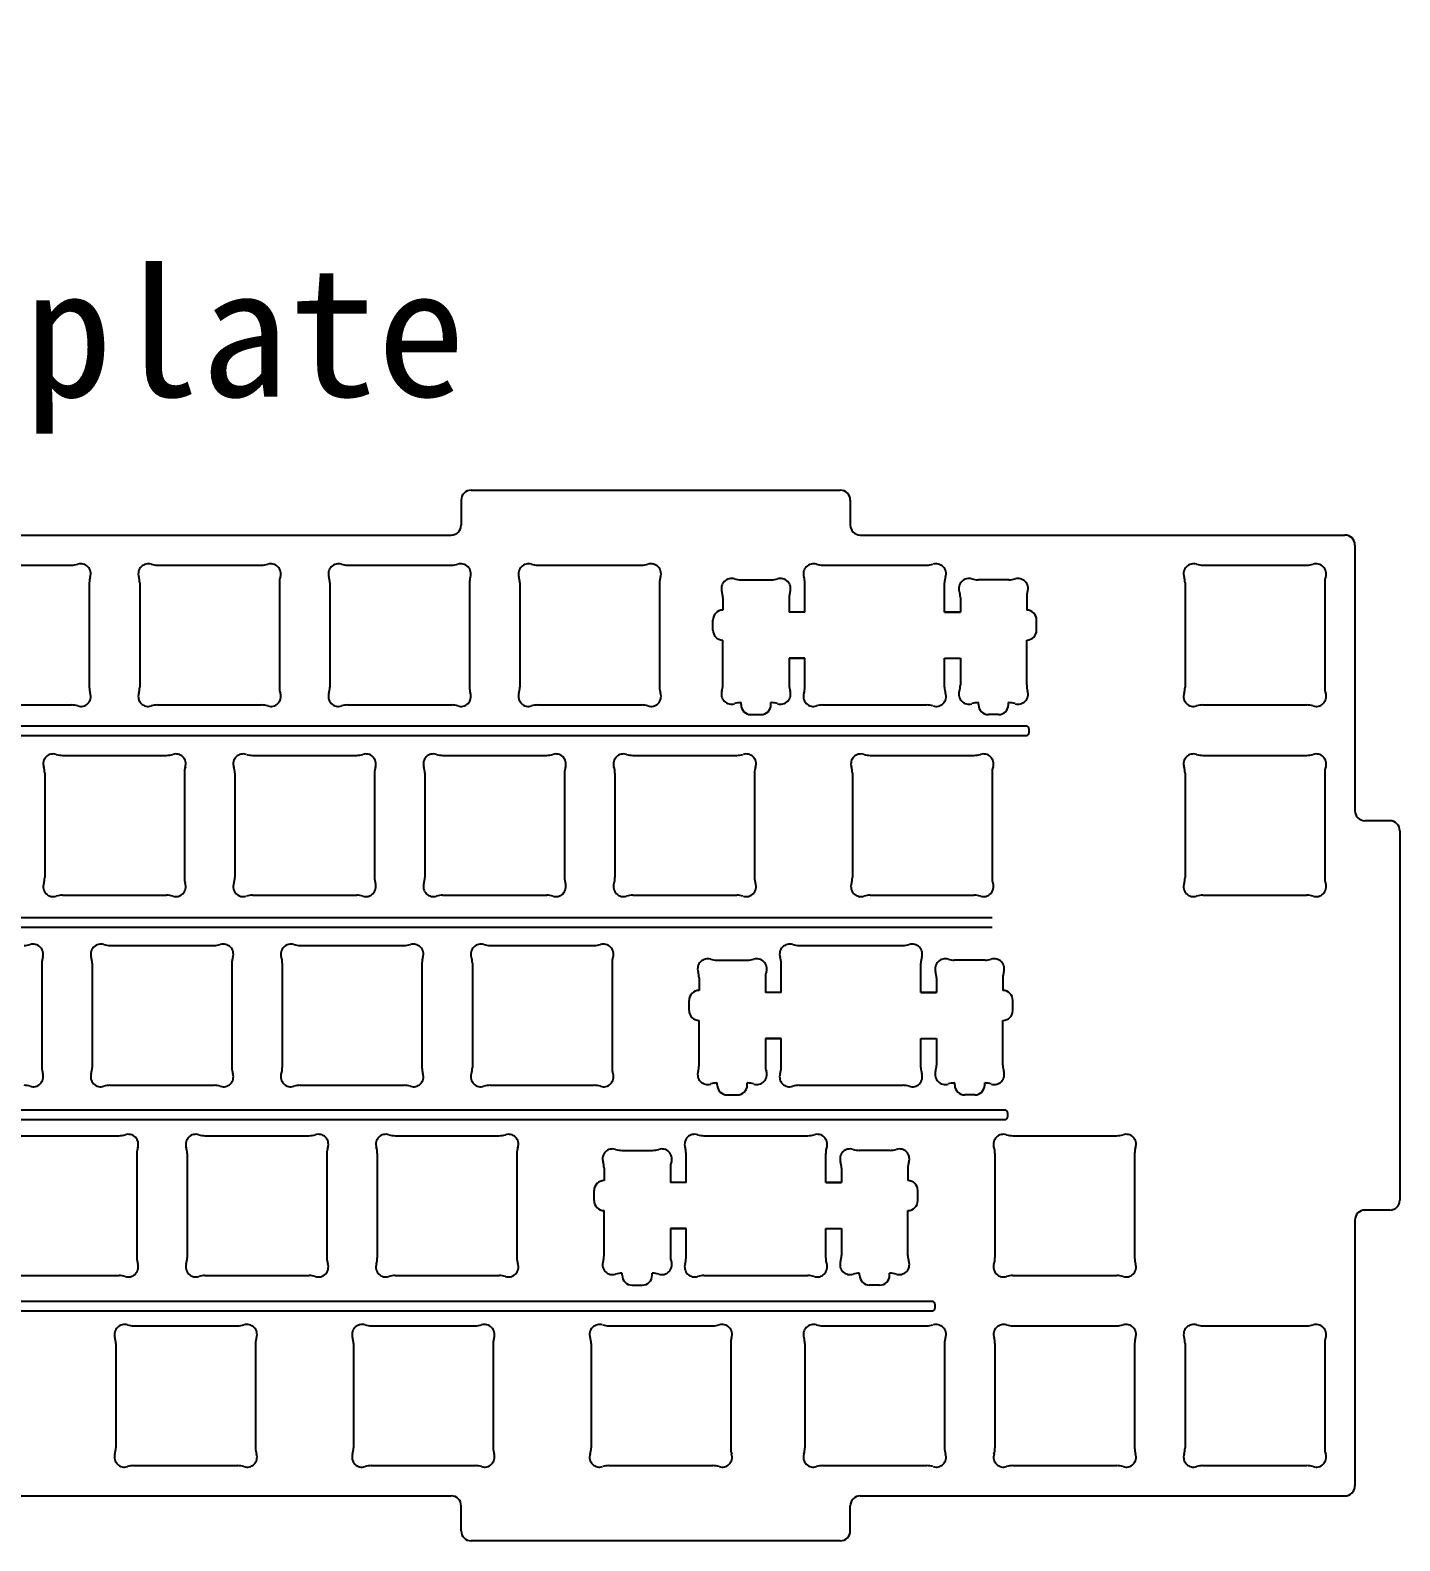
# Model space of a CAD drawing. Extents: x -19 to 305, y 60 to 211.
# Drawn here: x 167.6 to 304.9, y 59.8 to 211.2 of the extents above; entities that cross this region are included whole.
import ezdxf

# ---------------------------------------------------------------- set-up
doc = ezdxf.new("R2010")
doc.units = 0
doc.header["$MEASUREMENT"] = 0

msp = doc.modelspace()

# ---------------------------------------------------------------- linework, layer by layer
at = {"linetype": 'Continuous'}
for p, q in [((211.83, 165.08), (248.83, 165.08)), ((210.83, 164.08), (210.83, 161.58)), ((249.83, 164.08), (249.83, 161.58)), ((163.24, 160.58), (209.83, 160.58)), ((250.83, 160.58), (299.41, 160.58)), ((300.41, 159.58), (300.41, 132.96)), ((267.56, 141.44), (7.14, 141.44)), ((7.14, 140.51), (267.56, 140.51)), ((303.91, 131.96), (301.41, 131.96)), ((304.91, 130.96), (304.91, 93.96)), ((264.04, 122.24), (16.68, 122.24)), ((16.68, 121.31), (264.04, 121.31)), ((265.41, 102.97), (18.05, 102.97)), ((18.05, 102.04), (265.41, 102.04)), ((303.91, 92.96), (301.41, 92.96)), ((300.41, 91.96), (300.41, 65.33)), ((258.13, 83.81), (30.97, 83.81)), ((30.97, 82.87), (258.13, 82.87)), ((163.24, 64.33), (209.83, 64.33)), ((250.83, 64.33), (299.41, 64.33)), ((210.83, 60.83), (210.83, 63.33)), ((249.83, 60.83), (249.83, 63.33)), ((248.83, 59.83), (211.83, 59.83))]:
    msp.add_line(p, q, dxfattribs=at)
for p, q in [((161.34, 157.56), (171.78, 157.56)), ((161.34, 157.56), (171.78, 157.56)), ((180.39, 157.56), (190.83, 157.56)), ((180.39, 157.56), (190.83, 157.56)), ((199.44, 157.56), (209.88, 157.56)), ((199.44, 157.56), (209.88, 157.56)), ((218.49, 157.56), (228.93, 157.56)), ((218.49, 157.56), (228.93, 157.56)), ((247.06, 157.56), (257.5, 157.56)), ((285.16, 157.56), (295.6, 157.56)), ((285.16, 157.56), (295.6, 157.56)), ((238.84, 156.09), (241.93, 156.09)), ((265.73, 156.09), (262.64, 156.09)), ((173.56, 155.78), (173.56, 145.34)), ((173.56, 155.78), (173.56, 145.34)), ((178.61, 155.78), (178.61, 145.34)), ((178.61, 155.78), (178.61, 145.34)), ((192.61, 155.78), (192.61, 145.34)), ((192.61, 155.78), (192.61, 145.34)), ((197.66, 155.78), (197.66, 145.34)), ((197.66, 155.78), (197.66, 145.34)), ((211.66, 155.78), (211.66, 145.34)), ((211.66, 155.78), (211.66, 145.34)), ((216.71, 155.78), (216.71, 145.34)), ((216.71, 155.78), (216.71, 145.34)), ((230.71, 155.78), (230.71, 145.34)), ((230.71, 155.78), (230.71, 145.34)), ((245.28, 152.86), (245.28, 155.78)), ((259.28, 152.86), (259.28, 155.78)), ((283.38, 155.78), (283.38, 145.34)), ((283.38, 155.78), (283.38, 145.34)), ((297.38, 155.78), (297.38, 145.34)), ((297.38, 155.78), (297.38, 145.34)), ((237.06, 154.31), (237.06, 153.06)), ((243.71, 154.31), (243.71, 152.86)), ((245.28, 152.86), (243.71, 152.86)), ((259.28, 152.86), (260.86, 152.86)), ((260.86, 154.31), (260.86, 152.86)), ((267.51, 154.31), (267.51, 153.06)), ((236.06, 151.06), (236.06, 152.06)), ((268.51, 151.06), (268.51, 152.06)), ((237.06, 145.57), (237.06, 150.06)), ((267.51, 145.57), (267.51, 150.06)), ((245.28, 148.26), (243.71, 148.26)), ((243.71, 148.26), (243.71, 145.57)), ((245.28, 145.34), (245.28, 148.26)), ((259.28, 148.26), (260.86, 148.26)), ((259.28, 145.34), (259.28, 148.26)), ((260.86, 148.26), (260.86, 145.57)), ((238.84, 143.79), (238.88, 143.79)), ((238.88, 143.59), (238.88, 143.79)), ((241.88, 143.59), (241.88, 143.79)), ((241.93, 143.79), (241.88, 143.79)), ((262.64, 143.79), (262.68, 143.79)), ((262.68, 143.59), (262.68, 143.79)), ((265.68, 143.59), (265.68, 143.79)), ((265.73, 143.79), (265.68, 143.79)), ((161.34, 143.56), (171.78, 143.56)), ((161.34, 143.56), (171.78, 143.56)), ((180.39, 143.56), (190.83, 143.56)), ((180.39, 143.56), (190.83, 143.56)), ((199.44, 143.56), (209.88, 143.56)), ((199.44, 143.56), (209.88, 143.56)), ((218.49, 143.56), (228.93, 143.56)), ((218.49, 143.56), (228.93, 143.56)), ((239.88, 142.59), (240.88, 142.59)), ((247.06, 143.56), (257.5, 143.56)), ((264.68, 142.59), (263.68, 142.59)), ((285.16, 143.56), (295.6, 143.56)), ((285.16, 143.56), (295.6, 143.56)), ((170.87, 138.51), (181.31, 138.51)), ((170.87, 138.51), (181.31, 138.51)), ((189.92, 138.51), (200.36, 138.51)), ((189.92, 138.51), (200.36, 138.51)), ((208.97, 138.51), (219.41, 138.51)), ((208.97, 138.51), (219.41, 138.51)), ((228.02, 138.51), (238.46, 138.51)), ((228.02, 138.51), (238.46, 138.51)), ((251.82, 138.51), (262.26, 138.51)), ((251.82, 138.51), (262.26, 138.51)), ((285.16, 138.51), (295.6, 138.51)), ((285.16, 138.51), (295.6, 138.51)), ((169.09, 136.73), (169.09, 126.29)), ((169.09, 136.73), (169.09, 126.29)), ((183.09, 136.73), (183.09, 126.29)), ((183.09, 136.73), (183.09, 126.29)), ((188.14, 136.73), (188.14, 126.29)), ((188.14, 136.73), (188.14, 126.29)), ((202.14, 136.73), (202.14, 126.29)), ((202.14, 136.73), (202.14, 126.29)), ((207.19, 136.73), (207.19, 126.29)), ((207.19, 136.73), (207.19, 126.29)), ((221.19, 136.73), (221.19, 126.29)), ((221.19, 136.73), (221.19, 126.29)), ((226.24, 136.73), (226.24, 126.29)), ((226.24, 136.73), (226.24, 126.29)), ((240.24, 136.73), (240.24, 126.29)), ((240.24, 136.73), (240.24, 126.29)), ((250.04, 136.73), (250.04, 126.29)), ((250.04, 136.73), (250.04, 126.29)), ((264.04, 136.73), (264.04, 126.29)), ((264.04, 136.73), (264.04, 126.29)), ((283.38, 136.73), (283.38, 126.29)), ((283.38, 136.73), (283.38, 126.29)), ((297.38, 136.73), (297.38, 126.29)), ((297.38, 136.73), (297.38, 126.29)), ((170.87, 124.51), (181.31, 124.51)), ((170.87, 124.51), (181.31, 124.51)), ((189.92, 124.51), (200.36, 124.51)), ((189.92, 124.51), (200.36, 124.51)), ((208.97, 124.51), (219.41, 124.51)), ((208.97, 124.51), (219.41, 124.51)), ((228.02, 124.51), (238.46, 124.51)), ((228.02, 124.51), (238.46, 124.51)), ((251.82, 124.51), (262.26, 124.51)), ((251.82, 124.51), (262.26, 124.51)), ((285.16, 124.51), (295.6, 124.51)), ((285.16, 124.51), (295.6, 124.51)), ((175.63, 119.46), (186.07, 119.46)), ((175.63, 119.46), (186.07, 119.46)), ((194.68, 119.46), (205.12, 119.46)), ((194.68, 119.46), (205.12, 119.46)), ((213.73, 119.46), (224.17, 119.46)), ((213.73, 119.46), (224.17, 119.46)), ((244.68, 119.46), (255.12, 119.46)), ((168.8, 117.68), (168.8, 107.24)), ((168.8, 117.68), (168.8, 107.24)), ((173.85, 117.68), (173.85, 107.24)), ((173.85, 117.68), (173.85, 107.24)), ((187.85, 117.68), (187.85, 107.24)), ((187.85, 117.68), (187.85, 107.24)), ((192.9, 117.68), (192.9, 107.24)), ((192.9, 117.68), (192.9, 107.24)), ((206.9, 117.68), (206.9, 107.24)), ((206.9, 117.68), (206.9, 107.24)), ((211.95, 117.68), (211.95, 107.24)), ((211.95, 117.68), (211.95, 107.24)), ((225.95, 117.68), (225.95, 107.24)), ((225.95, 117.68), (225.95, 107.24)), ((236.45, 117.99), (239.54, 117.99)), ((242.9, 114.76), (242.9, 117.68)), ((256.9, 114.76), (256.9, 117.68)), ((263.34, 117.99), (260.25, 117.99)), ((234.67, 116.21), (234.67, 114.96)), ((241.32, 116.21), (241.32, 114.76)), ((258.47, 116.21), (258.47, 114.76)), ((265.12, 116.21), (265.12, 114.96)), ((233.67, 112.96), (233.67, 113.96)), ((242.9, 114.76), (241.32, 114.76)), ((256.9, 114.76), (258.47, 114.76)), ((266.12, 112.96), (266.12, 113.96)), ((234.67, 107.47), (234.67, 111.96)), ((265.12, 107.47), (265.12, 111.96)), ((242.9, 110.16), (241.32, 110.16)), ((241.32, 110.16), (241.32, 107.47)), ((242.9, 107.24), (242.9, 110.16)), ((256.9, 110.16), (258.47, 110.16)), ((256.9, 107.24), (256.9, 110.16)), ((258.47, 110.16), (258.47, 107.47)), ((175.63, 105.46), (186.07, 105.46)), ((175.63, 105.46), (186.07, 105.46)), ((194.68, 105.46), (205.12, 105.46)), ((194.68, 105.46), (205.12, 105.46)), ((213.73, 105.46), (224.17, 105.46)), ((213.73, 105.46), (224.17, 105.46)), ((236.45, 105.69), (236.5, 105.69)), ((236.5, 105.49), (236.5, 105.69)), ((237.5, 104.49), (238.5, 104.49)), ((239.5, 105.49), (239.5, 105.69)), ((239.54, 105.69), (239.5, 105.69)), ((244.68, 105.46), (255.12, 105.46)), ((260.25, 105.69), (260.3, 105.69)), ((260.3, 105.49), (260.3, 105.69)), ((262.3, 104.49), (261.3, 104.49)), ((263.3, 105.49), (263.3, 105.69)), ((263.34, 105.69), (263.3, 105.69)), ((166.1, 100.41), (176.54, 100.41)), ((166.1, 100.41), (176.54, 100.41)), ((185.15, 100.41), (195.59, 100.41)), ((185.15, 100.41), (195.59, 100.41)), ((204.2, 100.41), (214.65, 100.41)), ((204.2, 100.41), (214.65, 100.41)), ((235.15, 100.41), (245.59, 100.41)), ((266.11, 100.41), (276.55, 100.41)), ((266.11, 100.41), (276.55, 100.41)), ((178.32, 98.63), (178.32, 88.19)), ((178.32, 98.63), (178.32, 88.19)), ((183.37, 98.63), (183.37, 88.19)), ((183.37, 98.63), (183.37, 88.19)), ((197.37, 98.63), (197.37, 88.19)), ((197.37, 98.63), (197.37, 88.19)), ((202.42, 98.63), (202.42, 88.19)), ((202.42, 98.63), (202.42, 88.19)), ((216.42, 98.63), (216.42, 88.19)), ((216.42, 98.63), (216.42, 88.19)), ((226.93, 98.94), (230.02, 98.94)), ((233.37, 95.71), (233.37, 98.63)), ((247.37, 95.71), (247.37, 98.63)), ((253.82, 98.94), (250.73, 98.94)), ((264.33, 98.63), (264.33, 88.19)), ((264.33, 98.63), (264.33, 88.19)), ((278.33, 98.63), (278.33, 88.19)), ((278.33, 98.63), (278.33, 88.19)), ((225.15, 97.16), (225.15, 95.91)), ((231.8, 97.16), (231.8, 95.71)), ((248.95, 97.16), (248.95, 95.71)), ((255.6, 97.16), (255.6, 95.91)), ((233.37, 95.71), (231.8, 95.71)), ((247.37, 95.71), (248.95, 95.71)), ((224.15, 93.91), (224.15, 94.91)), ((256.6, 93.91), (256.6, 94.91)), ((225.15, 88.42), (225.15, 92.91)), ((255.6, 88.42), (255.6, 92.91)), ((233.37, 91.11), (231.8, 91.11)), ((231.8, 91.11), (231.8, 88.42)), ((233.37, 88.19), (233.37, 91.11)), ((247.37, 91.11), (248.95, 91.11)), ((247.37, 88.19), (247.37, 91.11)), ((248.95, 91.11), (248.95, 88.42)), ((166.1, 86.41), (176.54, 86.41)), ((166.1, 86.41), (176.54, 86.41)), ((185.15, 86.41), (195.59, 86.41)), ((185.15, 86.41), (195.59, 86.41)), ((204.2, 86.41), (214.65, 86.41)), ((204.2, 86.41), (214.65, 86.41)), ((226.93, 86.64), (226.97, 86.64)), ((226.97, 86.44), (226.97, 86.64)), ((229.97, 86.44), (229.97, 86.64)), ((230.02, 86.64), (229.97, 86.64)), ((235.15, 86.41), (245.59, 86.41)), ((250.73, 86.64), (250.77, 86.64)), ((250.77, 86.44), (250.77, 86.64)), ((253.77, 86.44), (253.77, 86.64)), ((253.82, 86.64), (253.77, 86.64)), ((266.11, 86.41), (276.55, 86.41)), ((266.11, 86.41), (276.55, 86.41)), ((227.97, 85.44), (228.97, 85.44)), ((252.77, 85.44), (251.77, 85.44)), ((178, 81.36), (188.44, 81.36)), ((178, 81.36), (188.44, 81.36)), ((201.82, 81.36), (212.26, 81.36)), ((201.82, 81.36), (212.26, 81.36)), ((225.63, 81.36), (236.07, 81.36)), ((225.63, 81.36), (236.07, 81.36)), ((247.06, 81.36), (257.5, 81.36)), ((247.06, 81.36), (257.5, 81.36)), ((266.11, 81.36), (276.55, 81.36)), ((266.11, 81.36), (276.55, 81.36)), ((285.16, 81.36), (295.6, 81.36)), ((285.16, 81.36), (295.6, 81.36)), ((176.22, 79.58), (176.22, 69.14)), ((176.22, 79.58), (176.22, 69.14)), ((190.22, 79.58), (190.22, 69.14)), ((190.22, 79.58), (190.22, 69.14)), ((200.04, 79.58), (200.04, 69.14)), ((200.04, 79.58), (200.04, 69.14)), ((214.04, 79.58), (214.04, 69.14)), ((214.04, 79.58), (214.04, 69.14)), ((223.85, 79.58), (223.85, 69.14)), ((223.85, 79.58), (223.85, 69.14)), ((237.85, 79.58), (237.85, 69.14)), ((237.85, 79.58), (237.85, 69.14)), ((245.28, 79.58), (245.28, 69.14)), ((245.28, 79.58), (245.28, 69.14)), ((259.28, 79.58), (259.28, 69.14)), ((259.28, 79.58), (259.28, 69.14)), ((264.33, 79.58), (264.33, 69.14)), ((264.33, 79.58), (264.33, 69.14)), ((278.33, 79.58), (278.33, 69.14)), ((278.33, 79.58), (278.33, 69.14)), ((283.38, 79.58), (283.38, 69.14)), ((283.38, 79.58), (283.38, 69.14)), ((297.38, 79.58), (297.38, 69.14)), ((297.38, 79.58), (297.38, 69.14)), ((178, 67.36), (188.44, 67.36)), ((178, 67.36), (188.44, 67.36)), ((201.82, 67.36), (212.26, 67.36)), ((201.82, 67.36), (212.26, 67.36)), ((225.63, 67.36), (236.07, 67.36)), ((225.63, 67.36), (236.07, 67.36)), ((247.06, 67.36), (257.5, 67.36)), ((247.06, 67.36), (257.5, 67.36)), ((266.11, 67.36), (276.55, 67.36)), ((266.11, 67.36), (276.55, 67.36)), ((285.16, 67.36), (295.6, 67.36)), ((285.16, 67.36), (295.6, 67.36))]:
    msp.add_line(p, q)
at = {"color": 0}
for p, q in [((245.28, 152.86), (243.76, 152.86)), ((260.81, 152.86), (259.28, 152.86)), ((243.76, 148.26), (245.28, 148.26)), ((259.28, 148.26), (260.81, 148.26)), ((242.9, 114.76), (241.37, 114.76)), ((258.42, 114.76), (256.9, 114.76)), ((241.37, 110.16), (242.9, 110.16)), ((256.9, 110.16), (258.42, 110.16)), ((233.37, 95.71), (231.85, 95.71)), ((248.9, 95.71), (247.37, 95.71)), ((231.85, 91.11), (233.37, 91.11)), ((247.37, 91.11), (248.9, 91.11))]:
    msp.add_line(p, q, dxfattribs=at)
at = {"linetype": 'Continuous'}
for centre, radius, start, end in [((211.83, 164.08), 1, 90, 180), ((248.83, 164.08), 1, 0, 90), ((209.83, 161.58), 1, 270, 0), ((250.83, 161.58), 1, 180, 270), ((299.41, 159.58), 1, 0, 90), ((267.16, 140.97), 0.609, 310.1299, 49.8701), ((301.41, 132.96), 1, 180, 270), ((303.91, 130.96), 1, 0, 90), ((265.02, 102.5), 0.609, 310.1299, 49.8701), ((303.91, 93.96), 1, 270, 0), ((301.41, 91.96), 1, 90, 180), ((257.74, 83.34), 0.609, 310.1299, 49.8701), ((299.41, 65.33), 1, 270, 0), ((209.83, 63.33), 1, 0, 90), ((250.83, 63.33), 1, 90, 180), ((211.83, 60.83), 1, 180, 270), ((248.83, 60.83), 1, 270, 0)]:
    msp.add_arc(centre, radius, start, end, dxfattribs=at)
for centre, radius, start, end in [((171.78, 159.56), 2, 270, 287.9763), ((171.78, 159.56), 2, 270, 287.9763), ((172.71, 156.7), 1, 342.0237, 107.9763), ((172.71, 156.7), 1, 342.0237, 107.9763), ((179.47, 156.7), 1, 72.0237, 197.9763), ((179.47, 156.7), 1, 72.0237, 197.9763), ((180.39, 159.56), 2, 252.0237, 270), ((180.39, 159.56), 2, 252.0237, 270), ((190.83, 159.56), 2, 270, 287.9763), ((190.83, 159.56), 2, 270, 287.9763), ((191.76, 156.7), 1, 342.0237, 107.9763), ((191.76, 156.7), 1, 342.0237, 107.9763), ((198.52, 156.7), 1, 72.0237, 197.9763), ((198.52, 156.7), 1, 72.0237, 197.9763), ((199.44, 159.56), 2, 252.0237, 270), ((199.44, 159.56), 2, 252.0237, 270), ((209.88, 159.56), 2, 270, 287.9763), ((209.88, 159.56), 2, 270, 287.9763), ((210.81, 156.7), 1, 342.0237, 107.9763), ((210.81, 156.7), 1, 342.0237, 107.9763), ((217.57, 156.7), 1, 72.0237, 197.9763), ((217.57, 156.7), 1, 72.0237, 197.9763), ((218.49, 159.56), 2, 252.0237, 270), ((218.49, 159.56), 2, 252.0237, 270), ((228.93, 159.56), 2, 270, 287.9763), ((228.93, 159.56), 2, 270, 287.9763), ((229.86, 156.7), 1, 342.0237, 107.9763), ((229.86, 156.7), 1, 342.0237, 107.9763), ((246.13, 156.7), 1, 72.0237, 197.9763), ((247.06, 159.56), 2, 252.0237, 270), ((257.5, 159.56), 2, 270, 287.9763), ((258.43, 156.7), 1, 342.0237, 107.9763), ((284.23, 156.7), 1, 72.0237, 197.9763), ((284.23, 156.7), 1, 72.0237, 197.9763), ((285.16, 159.56), 2, 252.0237, 270), ((285.16, 159.56), 2, 252.0237, 270), ((295.6, 159.56), 2, 270, 287.9763), ((295.6, 159.56), 2, 270, 287.9763), ((296.53, 156.7), 1, 342.0237, 107.9763), ((296.53, 156.7), 1, 342.0237, 107.9763), ((175.56, 155.78), 2, 162.0237, 180), ((175.56, 155.78), 2, 162.0237, 180), ((176.61, 155.78), 2, 0, 17.9763), ((176.61, 155.78), 2, 0, 17.9763), ((194.61, 155.78), 2, 162.0237, 180), ((194.61, 155.78), 2, 162.0237, 180), ((195.66, 155.78), 2, 0, 17.9763), ((195.66, 155.78), 2, 0, 17.9763), ((213.66, 155.78), 2, 162.0237, 180), ((213.66, 155.78), 2, 162.0237, 180), ((214.71, 155.78), 2, 0, 17.9763), ((214.71, 155.78), 2, 0, 17.9763), ((232.71, 155.78), 2, 162.0237, 180), ((232.71, 155.78), 2, 162.0237, 180), ((237.91, 155.23), 1, 72.0237, 197.9763), ((238.84, 158.09), 2, 252.0237, 270), ((241.93, 158.09), 2, 270, 287.9763), ((242.85, 155.23), 1, 342.0237, 107.9763), ((243.28, 155.78), 2, 0, 17.9763), ((261.28, 155.78), 2, 162.0237, 180), ((261.71, 155.23), 1, 72.0237, 197.9763), ((262.64, 158.09), 2, 252.0237, 270), ((265.73, 158.09), 2, 270, 287.9763), ((266.65, 155.23), 1, 342.0237, 107.9763), ((281.38, 155.78), 2, 0, 17.9763), ((281.38, 155.78), 2, 0, 17.9763), ((299.38, 155.78), 2, 162.0237, 180), ((299.38, 155.78), 2, 162.0237, 180), ((235.06, 154.31), 2, 0, 17.9763), ((245.71, 154.31), 2, 162.0237, 180), ((258.86, 154.31), 2, 0, 17.9763), ((269.51, 154.31), 2, 162.0237, 180), ((237.06, 152.06), 1, 90, 180), ((267.51, 152.06), 1, 0, 90), ((237.06, 151.06), 1, 180, 270), ((267.51, 151.06), 1, 270, 0), ((175.56, 145.34), 2, 180, 197.9763), ((175.56, 145.34), 2, 180, 197.9763), ((176.61, 145.34), 2, 342.0237, 0), ((176.61, 145.34), 2, 342.0237, 0), ((194.61, 145.34), 2, 180, 197.9763), ((194.61, 145.34), 2, 180, 197.9763), ((195.66, 145.34), 2, 342.0237, 0), ((195.66, 145.34), 2, 342.0237, 0), ((213.66, 145.34), 2, 180, 197.9763), ((213.66, 145.34), 2, 180, 197.9763), ((214.71, 145.34), 2, 342.0237, 0), ((214.71, 145.34), 2, 342.0237, 0), ((232.71, 145.34), 2, 180, 197.9763), ((232.71, 145.34), 2, 180, 197.9763), ((235.06, 145.57), 2, 342.0237, 0), ((245.71, 145.57), 2, 180, 197.9763), ((243.28, 145.34), 2, 342.0237, 0), ((261.28, 145.34), 2, 180, 197.9763), ((258.86, 145.57), 2, 342.0237, 0), ((269.51, 145.57), 2, 180, 197.9763), ((281.38, 145.34), 2, 342.0237, 0), ((281.38, 145.34), 2, 342.0237, 0), ((299.38, 145.34), 2, 180, 197.9763), ((299.38, 145.34), 2, 180, 197.9763), ((172.71, 144.41), 1, 252.0237, 17.9763), ((172.71, 144.41), 1, 252.0237, 17.9763), ((179.47, 144.41), 1, 162.0237, 287.9763), ((179.47, 144.41), 1, 162.0237, 287.9763), ((191.76, 144.41), 1, 252.0237, 17.9763), ((191.76, 144.41), 1, 252.0237, 17.9763), ((198.52, 144.41), 1, 162.0237, 287.9763), ((198.52, 144.41), 1, 162.0237, 287.9763), ((210.81, 144.41), 1, 252.0237, 17.9763), ((210.81, 144.41), 1, 252.0237, 17.9763), ((217.57, 144.41), 1, 162.0237, 287.9763), ((217.57, 144.41), 1, 162.0237, 287.9763), ((229.86, 144.41), 1, 252.0237, 17.9763), ((229.86, 144.41), 1, 252.0237, 17.9763), ((237.91, 144.64), 1, 162.0237, 287.9763), ((238.84, 141.79), 2, 90, 107.9763), ((241.93, 141.79), 2, 72.0237, 90), ((242.85, 144.64), 1, 252.0237, 17.9763), ((246.13, 144.41), 1, 162.0237, 287.9763), ((258.43, 144.41), 1, 252.0237, 17.9763), ((261.71, 144.64), 1, 162.0237, 287.9763), ((262.64, 141.79), 2, 90, 107.9763), ((265.73, 141.79), 2, 72.0237, 90), ((266.65, 144.64), 1, 252.0237, 17.9763), ((284.23, 144.41), 1, 162.0237, 287.9763), ((284.23, 144.41), 1, 162.0237, 287.9763), ((296.53, 144.41), 1, 252.0237, 17.9763), ((296.53, 144.41), 1, 252.0237, 17.9763), ((171.78, 141.56), 2, 72.0237, 90), ((171.78, 141.56), 2, 72.0237, 90), ((180.39, 141.56), 2, 90, 107.9763), ((180.39, 141.56), 2, 90, 107.9763), ((190.83, 141.56), 2, 72.0237, 90), ((190.83, 141.56), 2, 72.0237, 90), ((199.44, 141.56), 2, 90, 107.9763), ((199.44, 141.56), 2, 90, 107.9763), ((209.88, 141.56), 2, 72.0237, 90), ((209.88, 141.56), 2, 72.0237, 90), ((218.49, 141.56), 2, 90, 107.9763), ((218.49, 141.56), 2, 90, 107.9763), ((228.93, 141.56), 2, 72.0237, 90), ((228.93, 141.56), 2, 72.0237, 90), ((239.88, 143.59), 1, 180, 270), ((240.88, 143.59), 1, 270, 0), ((247.06, 141.56), 2, 90, 107.9763), ((257.5, 141.56), 2, 72.0237, 90), ((263.68, 143.59), 1, 180, 270), ((264.68, 143.59), 1, 270, 0), ((285.16, 141.56), 2, 90, 107.9763), ((285.16, 141.56), 2, 90, 107.9763), ((295.6, 141.56), 2, 72.0237, 90), ((295.6, 141.56), 2, 72.0237, 90), ((169.94, 137.65), 1, 72.0237, 197.9763), ((169.94, 137.65), 1, 72.0237, 197.9763), ((170.87, 140.51), 2, 252.0237, 270), ((170.87, 140.51), 2, 252.0237, 270), ((181.31, 140.51), 2, 270, 287.9763), ((181.31, 140.51), 2, 270, 287.9763), ((182.23, 137.65), 1, 342.0237, 107.9763), ((182.23, 137.65), 1, 342.0237, 107.9763), ((188.99, 137.65), 1, 72.0237, 197.9763), ((188.99, 137.65), 1, 72.0237, 197.9763), ((189.92, 140.51), 2, 252.0237, 270), ((189.92, 140.51), 2, 252.0237, 270), ((200.36, 140.51), 2, 270, 287.9763), ((200.36, 140.51), 2, 270, 287.9763), ((201.28, 137.65), 1, 342.0237, 107.9763), ((201.28, 137.65), 1, 342.0237, 107.9763), ((208.04, 137.65), 1, 72.0237, 197.9763), ((208.04, 137.65), 1, 72.0237, 197.9763), ((208.97, 140.51), 2, 252.0237, 270), ((208.97, 140.51), 2, 252.0237, 270), ((219.41, 140.51), 2, 270, 287.9763), ((219.41, 140.51), 2, 270, 287.9763), ((220.33, 137.65), 1, 342.0237, 107.9763), ((220.33, 137.65), 1, 342.0237, 107.9763), ((227.09, 137.65), 1, 72.0237, 197.9763), ((227.09, 137.65), 1, 72.0237, 197.9763), ((228.02, 140.51), 2, 252.0237, 270), ((228.02, 140.51), 2, 252.0237, 270), ((238.46, 140.51), 2, 270, 287.9763), ((238.46, 140.51), 2, 270, 287.9763), ((239.39, 137.65), 1, 342.0237, 107.9763), ((239.39, 137.65), 1, 342.0237, 107.9763), ((250.9, 137.65), 1, 72.0237, 197.9763), ((250.9, 137.65), 1, 72.0237, 197.9763), ((251.82, 140.51), 2, 252.0237, 270), ((251.82, 140.51), 2, 252.0237, 270), ((262.26, 140.51), 2, 270, 287.9763), ((262.26, 140.51), 2, 270, 287.9763), ((263.19, 137.65), 1, 342.0237, 107.9763), ((263.19, 137.65), 1, 342.0237, 107.9763), ((284.23, 137.65), 1, 72.0237, 197.9763), ((284.23, 137.65), 1, 72.0237, 197.9763), ((285.16, 140.51), 2, 252.0237, 270), ((285.16, 140.51), 2, 252.0237, 270), ((295.6, 140.51), 2, 270, 287.9763), ((295.6, 140.51), 2, 270, 287.9763), ((296.53, 137.65), 1, 342.0237, 107.9763), ((296.53, 137.65), 1, 342.0237, 107.9763), ((167.09, 136.73), 2, 0, 17.9763), ((167.09, 136.73), 2, 0, 17.9763), ((185.09, 136.73), 2, 162.0237, 180), ((185.09, 136.73), 2, 162.0237, 180), ((186.14, 136.73), 2, 0, 17.9763), ((186.14, 136.73), 2, 0, 17.9763), ((204.14, 136.73), 2, 162.0237, 180), ((204.14, 136.73), 2, 162.0237, 180), ((205.19, 136.73), 2, 0, 17.9763), ((205.19, 136.73), 2, 0, 17.9763), ((223.19, 136.73), 2, 162.0237, 180), ((223.19, 136.73), 2, 162.0237, 180), ((224.24, 136.73), 2, 0, 17.9763), ((224.24, 136.73), 2, 0, 17.9763), ((242.24, 136.73), 2, 162.0237, 180), ((242.24, 136.73), 2, 162.0237, 180), ((248.04, 136.73), 2, 0, 17.9763), ((248.04, 136.73), 2, 0, 17.9763), ((266.04, 136.73), 2, 162.0237, 180), ((266.04, 136.73), 2, 162.0237, 180), ((281.38, 136.73), 2, 0, 17.9763), ((281.38, 136.73), 2, 0, 17.9763), ((299.38, 136.73), 2, 162.0237, 180), ((299.38, 136.73), 2, 162.0237, 180), ((169.94, 125.36), 1, 162.0237, 287.9763), ((169.94, 125.36), 1, 162.0237, 287.9763), ((167.09, 126.29), 2, 342.0237, 0), ((167.09, 126.29), 2, 342.0237, 0), ((182.23, 125.36), 1, 252.0237, 17.9763), ((182.23, 125.36), 1, 252.0237, 17.9763), ((185.09, 126.29), 2, 180, 197.9763), ((185.09, 126.29), 2, 180, 197.9763), ((188.99, 125.36), 1, 162.0237, 287.9763), ((188.99, 125.36), 1, 162.0237, 287.9763), ((186.14, 126.29), 2, 342.0237, 0), ((186.14, 126.29), 2, 342.0237, 0), ((201.28, 125.36), 1, 252.0237, 17.9763), ((201.28, 125.36), 1, 252.0237, 17.9763), ((204.14, 126.29), 2, 180, 197.9763), ((204.14, 126.29), 2, 180, 197.9763), ((208.04, 125.36), 1, 162.0237, 287.9763), ((208.04, 125.36), 1, 162.0237, 287.9763), ((205.19, 126.29), 2, 342.0237, 0), ((205.19, 126.29), 2, 342.0237, 0), ((220.33, 125.36), 1, 252.0237, 17.9763), ((220.33, 125.36), 1, 252.0237, 17.9763), ((223.19, 126.29), 2, 180, 197.9763), ((223.19, 126.29), 2, 180, 197.9763), ((227.09, 125.36), 1, 162.0237, 287.9763), ((227.09, 125.36), 1, 162.0237, 287.9763), ((224.24, 126.29), 2, 342.0237, 0), ((224.24, 126.29), 2, 342.0237, 0), ((239.39, 125.36), 1, 252.0237, 17.9763), ((239.39, 125.36), 1, 252.0237, 17.9763), ((242.24, 126.29), 2, 180, 197.9763), ((242.24, 126.29), 2, 180, 197.9763), ((250.9, 125.36), 1, 162.0237, 287.9763), ((250.9, 125.36), 1, 162.0237, 287.9763), ((248.04, 126.29), 2, 342.0237, 0), ((248.04, 126.29), 2, 342.0237, 0), ((263.19, 125.36), 1, 252.0237, 17.9763), ((263.19, 125.36), 1, 252.0237, 17.9763), ((266.04, 126.29), 2, 180, 197.9763), ((266.04, 126.29), 2, 180, 197.9763), ((284.23, 125.36), 1, 162.0237, 287.9763), ((284.23, 125.36), 1, 162.0237, 287.9763), ((281.38, 126.29), 2, 342.0237, 0), ((281.38, 126.29), 2, 342.0237, 0), ((296.53, 125.36), 1, 252.0237, 17.9763), ((296.53, 125.36), 1, 252.0237, 17.9763), ((299.38, 126.29), 2, 180, 197.9763), ((299.38, 126.29), 2, 180, 197.9763), ((170.87, 122.51), 2, 90, 107.9763), ((170.87, 122.51), 2, 90, 107.9763), ((181.31, 122.51), 2, 72.0237, 90), ((181.31, 122.51), 2, 72.0237, 90), ((189.92, 122.51), 2, 90, 107.9763), ((189.92, 122.51), 2, 90, 107.9763), ((200.36, 122.51), 2, 72.0237, 90), ((200.36, 122.51), 2, 72.0237, 90), ((208.97, 122.51), 2, 90, 107.9763), ((208.97, 122.51), 2, 90, 107.9763), ((219.41, 122.51), 2, 72.0237, 90), ((219.41, 122.51), 2, 72.0237, 90), ((228.02, 122.51), 2, 90, 107.9763), ((228.02, 122.51), 2, 90, 107.9763), ((238.46, 122.51), 2, 72.0237, 90), ((238.46, 122.51), 2, 72.0237, 90), ((251.82, 122.51), 2, 90, 107.9763), ((251.82, 122.51), 2, 90, 107.9763), ((262.26, 122.51), 2, 72.0237, 90), ((262.26, 122.51), 2, 72.0237, 90), ((285.16, 122.51), 2, 90, 107.9763), ((285.16, 122.51), 2, 90, 107.9763), ((295.6, 122.51), 2, 72.0237, 90), ((295.6, 122.51), 2, 72.0237, 90), ((167.02, 121.46), 2, 270, 287.9763), ((167.02, 121.46), 2, 270, 287.9763), ((167.94, 118.6), 1, 342.0237, 107.9763), ((167.94, 118.6), 1, 342.0237, 107.9763), ((174.7, 118.6), 1, 72.0237, 197.9763), ((174.7, 118.6), 1, 72.0237, 197.9763), ((175.63, 121.46), 2, 252.0237, 270), ((175.63, 121.46), 2, 252.0237, 270), ((186.07, 121.46), 2, 270, 287.9763), ((186.07, 121.46), 2, 270, 287.9763), ((187, 118.6), 1, 342.0237, 107.9763), ((187, 118.6), 1, 342.0237, 107.9763), ((193.75, 118.6), 1, 72.0237, 197.9763), ((193.75, 118.6), 1, 72.0237, 197.9763), ((194.68, 121.46), 2, 252.0237, 270), ((194.68, 121.46), 2, 252.0237, 270), ((205.12, 121.46), 2, 270, 287.9763), ((205.12, 121.46), 2, 270, 287.9763), ((206.05, 118.6), 1, 342.0237, 107.9763), ((206.05, 118.6), 1, 342.0237, 107.9763), ((212.8, 118.6), 1, 72.0237, 197.9763), ((212.8, 118.6), 1, 72.0237, 197.9763), ((213.73, 121.46), 2, 252.0237, 270), ((213.73, 121.46), 2, 252.0237, 270), ((224.17, 121.46), 2, 270, 287.9763), ((224.17, 121.46), 2, 270, 287.9763), ((225.1, 118.6), 1, 342.0237, 107.9763), ((225.1, 118.6), 1, 342.0237, 107.9763), ((243.75, 118.6), 1, 72.0237, 197.9763), ((244.68, 121.46), 2, 252.0237, 270), ((255.12, 121.46), 2, 270, 287.9763), ((256.05, 118.6), 1, 342.0237, 107.9763), ((170.8, 117.68), 2, 162.0237, 180), ((170.8, 117.68), 2, 162.0237, 180), ((171.85, 117.68), 2, 0, 17.9763), ((171.85, 117.68), 2, 0, 17.9763), ((189.85, 117.68), 2, 162.0237, 180), ((189.85, 117.68), 2, 162.0237, 180), ((190.9, 117.68), 2, 0, 17.9763), ((190.9, 117.68), 2, 0, 17.9763), ((208.9, 117.68), 2, 162.0237, 180), ((208.9, 117.68), 2, 162.0237, 180), ((209.95, 117.68), 2, 0, 17.9763), ((209.95, 117.68), 2, 0, 17.9763), ((227.95, 117.68), 2, 162.0237, 180), ((227.95, 117.68), 2, 162.0237, 180), ((235.53, 117.13), 1, 72.0237, 197.9763), ((236.45, 119.99), 2, 252.0237, 270), ((239.54, 119.99), 2, 270, 287.9763), ((240.47, 117.13), 1, 342.0237, 107.9763), ((240.9, 117.68), 2, 0, 17.9763), ((258.9, 117.68), 2, 162.0237, 180), ((259.33, 117.13), 1, 72.0237, 197.9763), ((260.25, 119.99), 2, 252.0237, 270), ((263.34, 119.99), 2, 270, 287.9763), ((264.27, 117.13), 1, 342.0237, 107.9763), ((232.67, 116.21), 2, 0, 17.9763), ((243.32, 116.21), 2, 162.0237, 180), ((256.47, 116.21), 2, 0, 17.9763), ((267.12, 116.21), 2, 162.0237, 180), ((234.67, 113.96), 1, 90, 180), ((265.12, 113.96), 1, 0, 90), ((234.67, 112.96), 1, 180, 270), ((265.12, 112.96), 1, 270, 0), ((232.67, 107.47), 2, 342.0237, 0), ((243.32, 107.47), 2, 180, 197.9763), ((256.47, 107.47), 2, 342.0237, 0), ((267.12, 107.47), 2, 180, 197.9763), ((167.94, 106.31), 1, 252.0237, 17.9763), ((167.94, 106.31), 1, 252.0237, 17.9763), ((170.8, 107.24), 2, 180, 197.9763), ((170.8, 107.24), 2, 180, 197.9763), ((174.7, 106.31), 1, 162.0237, 287.9763), ((174.7, 106.31), 1, 162.0237, 287.9763), ((171.85, 107.24), 2, 342.0237, 0), ((171.85, 107.24), 2, 342.0237, 0), ((187, 106.31), 1, 252.0237, 17.9763), ((187, 106.31), 1, 252.0237, 17.9763), ((189.85, 107.24), 2, 180, 197.9763), ((189.85, 107.24), 2, 180, 197.9763), ((193.75, 106.31), 1, 162.0237, 287.9763), ((193.75, 106.31), 1, 162.0237, 287.9763), ((190.9, 107.24), 2, 342.0237, 0), ((190.9, 107.24), 2, 342.0237, 0), ((206.05, 106.31), 1, 252.0237, 17.9763), ((206.05, 106.31), 1, 252.0237, 17.9763), ((208.9, 107.24), 2, 180, 197.9763), ((208.9, 107.24), 2, 180, 197.9763), ((212.8, 106.31), 1, 162.0237, 287.9763), ((212.8, 106.31), 1, 162.0237, 287.9763), ((209.95, 107.24), 2, 342.0237, 0), ((209.95, 107.24), 2, 342.0237, 0), ((225.1, 106.31), 1, 252.0237, 17.9763), ((225.1, 106.31), 1, 252.0237, 17.9763), ((227.95, 107.24), 2, 180, 197.9763), ((227.95, 107.24), 2, 180, 197.9763), ((235.53, 106.54), 1, 162.0237, 287.9763), ((240.47, 106.54), 1, 252.0237, 17.9763), ((243.75, 106.31), 1, 162.0237, 287.9763), ((240.9, 107.24), 2, 342.0237, 0), ((256.05, 106.31), 1, 252.0237, 17.9763), ((258.9, 107.24), 2, 180, 197.9763), ((259.33, 106.54), 1, 162.0237, 287.9763), ((264.27, 106.54), 1, 252.0237, 17.9763), ((167.02, 103.46), 2, 72.0237, 90), ((167.02, 103.46), 2, 72.0237, 90), ((175.63, 103.46), 2, 90, 107.9763), ((175.63, 103.46), 2, 90, 107.9763), ((186.07, 103.46), 2, 72.0237, 90), ((186.07, 103.46), 2, 72.0237, 90), ((194.68, 103.46), 2, 90, 107.9763), ((194.68, 103.46), 2, 90, 107.9763), ((205.12, 103.46), 2, 72.0237, 90), ((205.12, 103.46), 2, 72.0237, 90), ((213.73, 103.46), 2, 90, 107.9763), ((213.73, 103.46), 2, 90, 107.9763), ((224.17, 103.46), 2, 72.0237, 90), ((224.17, 103.46), 2, 72.0237, 90), ((236.45, 103.69), 2, 90, 107.9763), ((237.5, 105.49), 1, 180, 270), ((238.5, 105.49), 1, 270, 0), ((239.54, 103.69), 2, 72.0237, 90), ((244.68, 103.46), 2, 90, 107.9763), ((255.12, 103.46), 2, 72.0237, 90), ((260.25, 103.69), 2, 90, 107.9763), ((261.3, 105.49), 1, 180, 270), ((262.3, 105.49), 1, 270, 0), ((263.34, 103.69), 2, 72.0237, 90), ((176.54, 102.41), 2, 270, 287.9763), ((176.54, 102.41), 2, 270, 287.9763), ((177.47, 99.55), 1, 342.0237, 107.9763), ((177.47, 99.55), 1, 342.0237, 107.9763), ((184.23, 99.55), 1, 72.0237, 197.9763), ((184.23, 99.55), 1, 72.0237, 197.9763), ((185.15, 102.41), 2, 252.0237, 270), ((185.15, 102.41), 2, 252.0237, 270), ((195.59, 102.41), 2, 270, 287.9763), ((195.59, 102.41), 2, 270, 287.9763), ((196.52, 99.55), 1, 342.0237, 107.9763), ((196.52, 99.55), 1, 342.0237, 107.9763), ((203.28, 99.55), 1, 72.0237, 197.9763), ((203.28, 99.55), 1, 72.0237, 197.9763), ((204.2, 102.41), 2, 252.0237, 270), ((204.2, 102.41), 2, 252.0237, 270), ((214.65, 102.41), 2, 270, 287.9763), ((214.65, 102.41), 2, 270, 287.9763), ((215.57, 99.55), 1, 342.0237, 107.9763), ((215.57, 99.55), 1, 342.0237, 107.9763), ((234.23, 99.55), 1, 72.0237, 197.9763), ((235.15, 102.41), 2, 252.0237, 270), ((245.59, 102.41), 2, 270, 287.9763), ((246.52, 99.55), 1, 342.0237, 107.9763), ((265.18, 99.55), 1, 72.0237, 197.9763), ((265.18, 99.55), 1, 72.0237, 197.9763), ((266.11, 102.41), 2, 252.0237, 270), ((266.11, 102.41), 2, 252.0237, 270), ((276.55, 102.41), 2, 270, 287.9763), ((276.55, 102.41), 2, 270, 287.9763), ((277.48, 99.55), 1, 342.0237, 107.9763), ((277.48, 99.55), 1, 342.0237, 107.9763), ((180.32, 98.63), 2, 162.0237, 180), ((180.32, 98.63), 2, 162.0237, 180), ((181.37, 98.63), 2, 0, 17.9763), ((181.37, 98.63), 2, 0, 17.9763), ((199.37, 98.63), 2, 162.0237, 180), ((199.37, 98.63), 2, 162.0237, 180), ((200.42, 98.63), 2, 0, 17.9763), ((200.42, 98.63), 2, 0, 17.9763), ((218.42, 98.63), 2, 162.0237, 180), ((218.42, 98.63), 2, 162.0237, 180), ((226, 98.08), 1, 72.0237, 197.9763), ((226.93, 100.94), 2, 252.0237, 270), ((230.02, 100.94), 2, 270, 287.9763), ((230.95, 98.08), 1, 342.0237, 107.9763), ((231.37, 98.63), 2, 0, 17.9763), ((249.37, 98.63), 2, 162.0237, 180), ((249.8, 98.08), 1, 72.0237, 197.9763), ((250.73, 100.94), 2, 252.0237, 270), ((253.82, 100.94), 2, 270, 287.9763), ((254.75, 98.08), 1, 342.0237, 107.9763), ((262.33, 98.63), 2, 0, 17.9763), ((262.33, 98.63), 2, 0, 17.9763), ((280.33, 98.63), 2, 162.0237, 180), ((280.33, 98.63), 2, 162.0237, 180), ((223.15, 97.16), 2, 0, 17.9763), ((233.8, 97.16), 2, 162.0237, 180), ((246.95, 97.16), 2, 0, 17.9763), ((257.6, 97.16), 2, 162.0237, 180), ((225.15, 94.91), 1, 90, 180), ((255.6, 94.91), 1, 0, 90), ((225.15, 93.91), 1, 180, 270), ((255.6, 93.91), 1, 270, 0), ((180.32, 88.19), 2, 180, 197.9763), ((180.32, 88.19), 2, 180, 197.9763), ((181.37, 88.19), 2, 342.0237, 0), ((181.37, 88.19), 2, 342.0237, 0), ((199.37, 88.19), 2, 180, 197.9763), ((199.37, 88.19), 2, 180, 197.9763), ((200.42, 88.19), 2, 342.0237, 0), ((200.42, 88.19), 2, 342.0237, 0), ((218.42, 88.19), 2, 180, 197.9763), ((218.42, 88.19), 2, 180, 197.9763), ((226, 87.49), 1, 162.0237, 287.9763), ((223.15, 88.42), 2, 342.0237, 0), ((230.95, 87.49), 1, 252.0237, 17.9763), ((233.8, 88.42), 2, 180, 197.9763), ((231.37, 88.19), 2, 342.0237, 0), ((249.37, 88.19), 2, 180, 197.9763), ((249.8, 87.49), 1, 162.0237, 287.9763), ((246.95, 88.42), 2, 342.0237, 0), ((254.75, 87.49), 1, 252.0237, 17.9763), ((257.6, 88.42), 2, 180, 197.9763), ((262.33, 88.19), 2, 342.0237, 0), ((262.33, 88.19), 2, 342.0237, 0), ((280.33, 88.19), 2, 180, 197.9763), ((280.33, 88.19), 2, 180, 197.9763), ((176.54, 84.41), 2, 72.0237, 90), ((176.54, 84.41), 2, 72.0237, 90), ((177.47, 87.26), 1, 252.0237, 17.9763), ((177.47, 87.26), 1, 252.0237, 17.9763), ((184.23, 87.26), 1, 162.0237, 287.9763), ((184.23, 87.26), 1, 162.0237, 287.9763), ((185.15, 84.41), 2, 90, 107.9763), ((185.15, 84.41), 2, 90, 107.9763), ((195.59, 84.41), 2, 72.0237, 90), ((195.59, 84.41), 2, 72.0237, 90), ((196.52, 87.26), 1, 252.0237, 17.9763), ((196.52, 87.26), 1, 252.0237, 17.9763), ((203.28, 87.26), 1, 162.0237, 287.9763), ((203.28, 87.26), 1, 162.0237, 287.9763), ((204.2, 84.41), 2, 90, 107.9763), ((204.2, 84.41), 2, 90, 107.9763), ((214.65, 84.41), 2, 72.0237, 90), ((214.65, 84.41), 2, 72.0237, 90), ((215.57, 87.26), 1, 252.0237, 17.9763), ((215.57, 87.26), 1, 252.0237, 17.9763), ((226.93, 84.64), 2, 90, 107.9763), ((227.97, 86.44), 1, 180, 270), ((228.97, 86.44), 1, 270, 0), ((230.02, 84.64), 2, 72.0237, 90), ((234.23, 87.26), 1, 162.0237, 287.9763), ((235.15, 84.41), 2, 90, 107.9763), ((245.59, 84.41), 2, 72.0237, 90), ((246.52, 87.26), 1, 252.0237, 17.9763), ((250.73, 84.64), 2, 90, 107.9763), ((251.77, 86.44), 1, 180, 270), ((252.77, 86.44), 1, 270, 0), ((253.82, 84.64), 2, 72.0237, 90), ((265.18, 87.26), 1, 162.0237, 287.9763), ((265.18, 87.26), 1, 162.0237, 287.9763), ((266.11, 84.41), 2, 90, 107.9763), ((266.11, 84.41), 2, 90, 107.9763), ((276.55, 84.41), 2, 72.0237, 90), ((276.55, 84.41), 2, 72.0237, 90), ((277.48, 87.26), 1, 252.0237, 17.9763), ((277.48, 87.26), 1, 252.0237, 17.9763), ((177.08, 80.5), 1, 72.0237, 197.9763), ((177.08, 80.5), 1, 72.0237, 197.9763), ((178, 83.36), 2, 252.0237, 270), ((178, 83.36), 2, 252.0237, 270), ((188.44, 83.36), 2, 270, 287.9763), ((188.44, 83.36), 2, 270, 287.9763), ((189.37, 80.5), 1, 342.0237, 107.9763), ((189.37, 80.5), 1, 342.0237, 107.9763), ((200.89, 80.5), 1, 72.0237, 197.9763), ((200.89, 80.5), 1, 72.0237, 197.9763), ((201.82, 83.36), 2, 252.0237, 270), ((201.82, 83.36), 2, 252.0237, 270), ((212.26, 83.36), 2, 270, 287.9763), ((212.26, 83.36), 2, 270, 287.9763), ((213.18, 80.5), 1, 342.0237, 107.9763), ((213.18, 80.5), 1, 342.0237, 107.9763), ((224.7, 80.5), 1, 72.0237, 197.9763), ((224.7, 80.5), 1, 72.0237, 197.9763), ((225.63, 83.36), 2, 252.0237, 270), ((225.63, 83.36), 2, 252.0237, 270), ((236.07, 83.36), 2, 270, 287.9763), ((236.07, 83.36), 2, 270, 287.9763), ((236.99, 80.5), 1, 342.0237, 107.9763), ((236.99, 80.5), 1, 342.0237, 107.9763), ((246.13, 80.5), 1, 72.0237, 197.9763), ((246.13, 80.5), 1, 72.0237, 197.9763), ((247.06, 83.36), 2, 252.0237, 270), ((247.06, 83.36), 2, 252.0237, 270), ((257.5, 83.36), 2, 270, 287.9763), ((257.5, 83.36), 2, 270, 287.9763), ((258.43, 80.5), 1, 342.0237, 107.9763), ((258.43, 80.5), 1, 342.0237, 107.9763), ((265.19, 80.5), 1, 72.0237, 197.9763), ((265.19, 80.5), 1, 72.0237, 197.9763), ((266.11, 83.36), 2, 252.0237, 270), ((266.11, 83.36), 2, 252.0237, 270), ((276.55, 83.36), 2, 270, 287.9763), ((276.55, 83.36), 2, 270, 287.9763), ((277.48, 80.5), 1, 342.0237, 107.9763), ((277.48, 80.5), 1, 342.0237, 107.9763), ((284.24, 80.5), 1, 72.0237, 197.9763), ((284.24, 80.5), 1, 72.0237, 197.9763), ((285.16, 83.36), 2, 252.0237, 270), ((285.16, 83.36), 2, 252.0237, 270), ((295.6, 83.36), 2, 270, 287.9763), ((295.6, 83.36), 2, 270, 287.9763), ((296.53, 80.5), 1, 342.0237, 107.9763), ((296.53, 80.5), 1, 342.0237, 107.9763), ((174.22, 79.58), 2, 0, 17.9763), ((174.22, 79.58), 2, 0, 17.9763), ((192.22, 79.58), 2, 162.0237, 180), ((192.22, 79.58), 2, 162.0237, 180), ((198.04, 79.58), 2, 0, 17.9763), ((198.04, 79.58), 2, 0, 17.9763), ((216.04, 79.58), 2, 162.0237, 180), ((216.04, 79.58), 2, 162.0237, 180), ((221.85, 79.58), 2, 0, 17.9763), ((221.85, 79.58), 2, 0, 17.9763), ((239.85, 79.58), 2, 162.0237, 180), ((239.85, 79.58), 2, 162.0237, 180), ((243.28, 79.58), 2, 0, 17.9763), ((243.28, 79.58), 2, 0, 17.9763), ((261.28, 79.58), 2, 162.0237, 180), ((261.28, 79.58), 2, 162.0237, 180), ((262.33, 79.58), 2, 0, 17.9763), ((262.33, 79.58), 2, 0, 17.9763), ((280.33, 79.58), 2, 162.0237, 180), ((280.33, 79.58), 2, 162.0237, 180), ((281.38, 79.58), 2, 0, 17.9763), ((281.38, 79.58), 2, 0, 17.9763), ((299.38, 79.58), 2, 162.0237, 180), ((299.38, 79.58), 2, 162.0237, 180), ((177.08, 68.21), 1, 162.0237, 287.9763), ((177.08, 68.21), 1, 162.0237, 287.9763), ((174.22, 69.14), 2, 342.0237, 0), ((174.22, 69.14), 2, 342.0237, 0), ((189.37, 68.21), 1, 252.0237, 17.9763), ((189.37, 68.21), 1, 252.0237, 17.9763), ((192.22, 69.14), 2, 180, 197.9763), ((192.22, 69.14), 2, 180, 197.9763), ((200.89, 68.21), 1, 162.0237, 287.9763), ((200.89, 68.21), 1, 162.0237, 287.9763), ((198.04, 69.14), 2, 342.0237, 0), ((198.04, 69.14), 2, 342.0237, 0), ((213.18, 68.21), 1, 252.0237, 17.9763), ((213.18, 68.21), 1, 252.0237, 17.9763), ((216.04, 69.14), 2, 180, 197.9763), ((216.04, 69.14), 2, 180, 197.9763), ((224.7, 68.21), 1, 162.0237, 287.9763), ((224.7, 68.21), 1, 162.0237, 287.9763), ((221.85, 69.14), 2, 342.0237, 0), ((221.85, 69.14), 2, 342.0237, 0), ((236.99, 68.21), 1, 252.0237, 17.9763), ((236.99, 68.21), 1, 252.0237, 17.9763), ((239.85, 69.14), 2, 180, 197.9763), ((239.85, 69.14), 2, 180, 197.9763), ((246.13, 68.21), 1, 162.0237, 287.9763), ((246.13, 68.21), 1, 162.0237, 287.9763), ((243.28, 69.14), 2, 342.0237, 0), ((243.28, 69.14), 2, 342.0237, 0), ((258.43, 68.21), 1, 252.0237, 17.9763), ((258.43, 68.21), 1, 252.0237, 17.9763), ((261.28, 69.14), 2, 180, 197.9763), ((261.28, 69.14), 2, 180, 197.9763), ((265.19, 68.21), 1, 162.0237, 287.9763), ((265.19, 68.21), 1, 162.0237, 287.9763), ((262.33, 69.14), 2, 342.0237, 0), ((262.33, 69.14), 2, 342.0237, 0), ((277.48, 68.21), 1, 252.0237, 17.9763), ((277.48, 68.21), 1, 252.0237, 17.9763), ((280.33, 69.14), 2, 180, 197.9763), ((280.33, 69.14), 2, 180, 197.9763), ((284.24, 68.21), 1, 162.0237, 287.9763), ((284.24, 68.21), 1, 162.0237, 287.9763), ((281.38, 69.14), 2, 342.0237, 0), ((281.38, 69.14), 2, 342.0237, 0), ((296.53, 68.21), 1, 252.0237, 17.9763), ((296.53, 68.21), 1, 252.0237, 17.9763), ((299.38, 69.14), 2, 180, 197.9763), ((299.38, 69.14), 2, 180, 197.9763), ((178, 65.36), 2, 90, 107.9763), ((178, 65.36), 2, 90, 107.9763), ((188.44, 65.36), 2, 72.0237, 90), ((188.44, 65.36), 2, 72.0237, 90), ((201.82, 65.36), 2, 90, 107.9763), ((201.82, 65.36), 2, 90, 107.9763), ((212.26, 65.36), 2, 72.0237, 90), ((212.26, 65.36), 2, 72.0237, 90), ((225.63, 65.36), 2, 90, 107.9763), ((225.63, 65.36), 2, 90, 107.9763), ((236.07, 65.36), 2, 72.0237, 90), ((236.07, 65.36), 2, 72.0237, 90), ((247.06, 65.36), 2, 90, 107.9763), ((247.06, 65.36), 2, 90, 107.9763), ((257.5, 65.36), 2, 72.0237, 90), ((257.5, 65.36), 2, 72.0237, 90), ((266.11, 65.36), 2, 90, 107.9763), ((266.11, 65.36), 2, 90, 107.9763), ((276.55, 65.36), 2, 72.0237, 90), ((276.55, 65.36), 2, 72.0237, 90), ((285.16, 65.36), 2, 90, 107.9763), ((285.16, 65.36), 2, 90, 107.9763), ((295.6, 65.36), 2, 72.0237, 90), ((295.6, 65.36), 2, 72.0237, 90)]:
    msp.add_arc(centre, radius, start, end)

# ---------------------------------------------------------------- texts
at = {"linetype": 'Continuous', "insert": (34.38, 209.13), "char_height": 13, "attachment_point": 1}
msp.add_mtext_dynamic_manual_height_columns('{\\Ftxt|c134;1.5mm \\fSimSun|b0|i0|c134|p2;定位板\\P\\Ftxt|c134;1.5mm position plate}', width=302.3706, gutter_width=65, heights=[0], dxfattribs=at)

doc.saveas('drawing.dxf')
